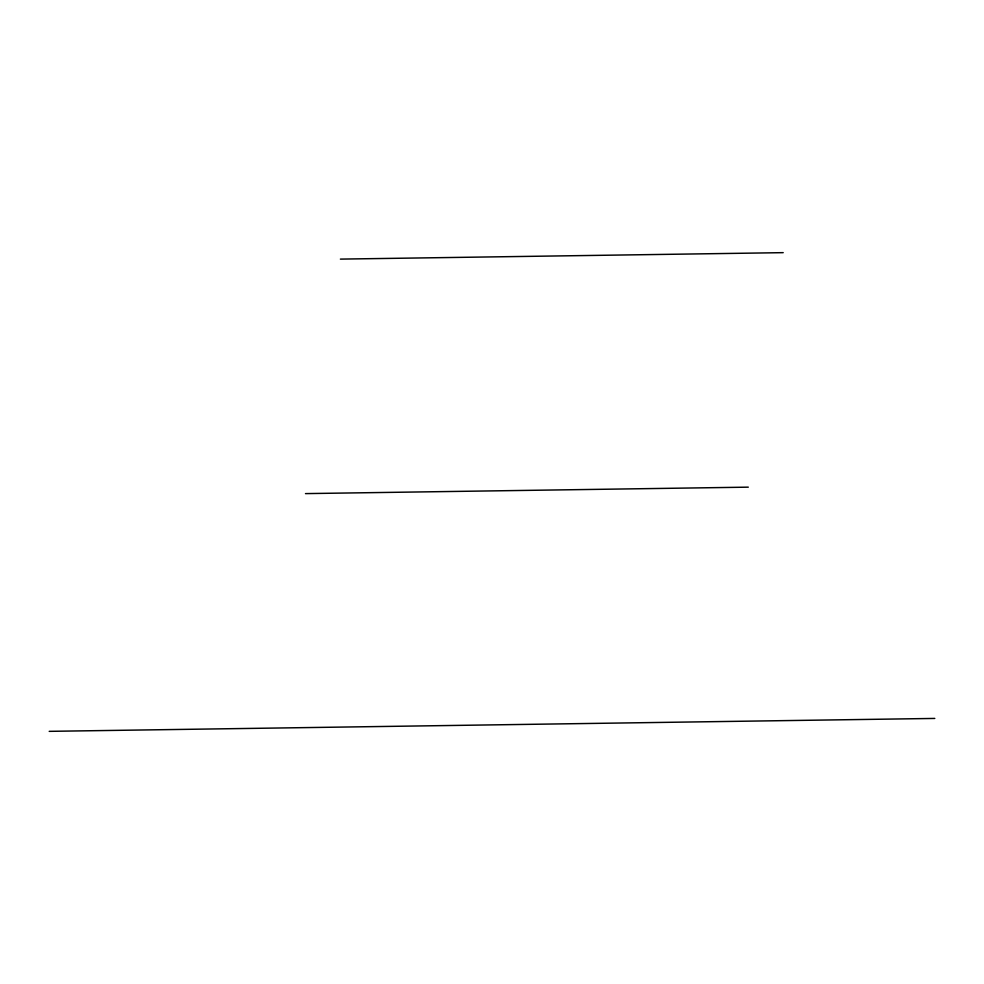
<?xml version="1.0" encoding="UTF-8"?>
<svg xmlns="http://www.w3.org/2000/svg" width="984" height="984" viewBox="0 0 984 984"><rect width="100%" height="100%" fill="white"/><g stroke="black" fill="none" stroke-linecap="round" stroke-linejoin="round"><path stroke-width="1.48" d="M340.402 259.112L783.202 252.654M305.495 493.611L748.295 487.154M49.2 731.346L934.8 718.431"/></g></svg>
